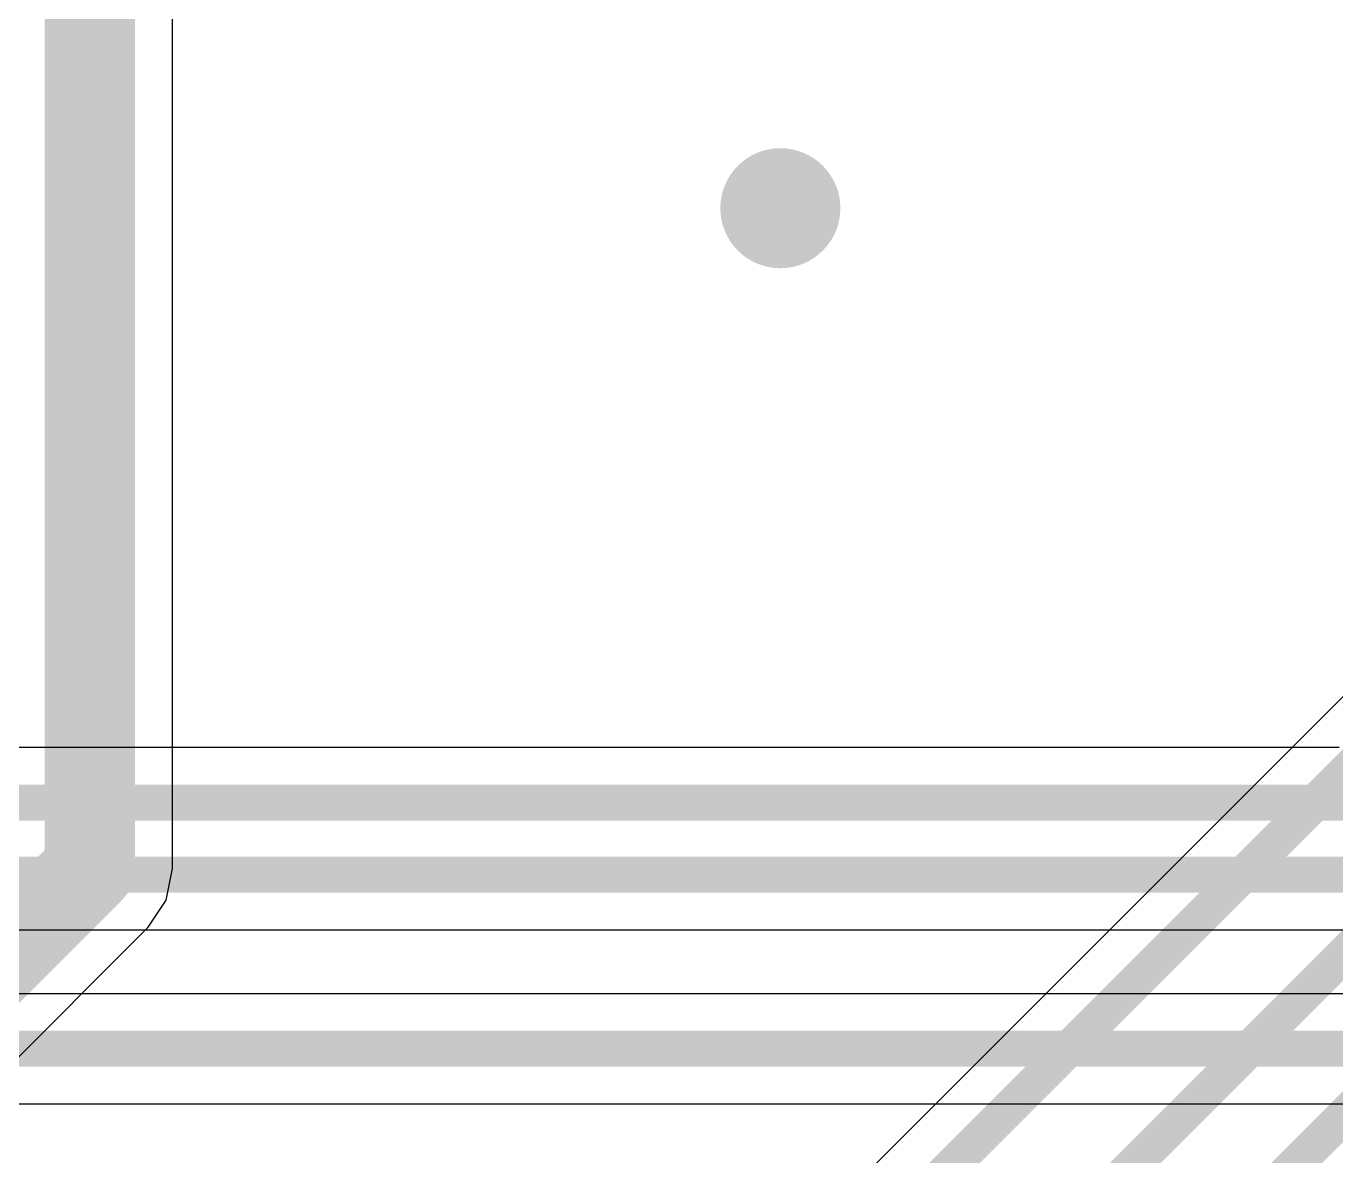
# Model space of a CAD drawing. Header units: millimetres. Extents: x -14 to 86, y -29 to 39.
# Drawn here: x 39.23 to 44.77, y 12.76 to 17.53 of the extents above; entities that cross this region are included whole.
import ezdxf

# ---------------------------------------------------------------- set-up
doc = ezdxf.new("R2010")
doc.units = ezdxf.units.MM
for name, color, linetype in [('BottomLayer', 5, 'Continuous'), ('MultiLayer', 9, 'Continuous'), ('TopLayer', 1, 'Continuous'), ('ViaHoleLayer', 16, 'Continuous')]:
    doc.layers.add(name, color=color, linetype=linetype)

msp = doc.modelspace()

# ---------------------------------------------------------------- linework, layer by layer
at = {"layer": 'BottomLayer'}
for p, q in [((39.8466, 13.97), (39.8466, 18.3845)), ((44.8303, 14.73), (41.5602, 11.4599)), ((39.82, 13.8362), (39.8466, 13.97)), ((39.7442, 13.7228), (39.82, 13.8362)), ((37.9865, 11.965), (39.7442, 13.7228))]:
    msp.add_line(p, q, dxfattribs=at)
for points, const_width in [([(39.497, 13.97), (39.497, 18.542)], 0.381), ([(42.1168, 10.922), (46.355, 15.1602)], 0.1524), ([(42.3167, 10.4394), (46.8376, 14.9603)], 0.1524), ([(41.6567, 11.2268), (45.1619, 14.732)], 0.1524), ([(37.592, 12.065), (39.497, 13.97)], 0.381)]:
    msp.add_lwpolyline(points, dxfattribs=dict(at, const_width=const_width))
for points, const_width in [([(42.291, 16.764, 1), (42.545, 16.764, 1)], 0.254), ([(39.4017, 13.97, 1), (39.5922, 13.97, 1)], 0.1905), ([(39.4017, 13.97, 1), (39.5922, 13.97, 1)], 0.1905)]:
    msp.add_lwpolyline(points, format="xyb", close=True, dxfattribs=dict(at, const_width=const_width))
at = {"layer": 'MultiLayer', "const_width": 0.254}
msp.add_lwpolyline([(42.291, 16.764, 1), (42.545, 16.764, 1)], format="xyb", close=True, dxfattribs=at)
at = {"layer": 'TopLayer'}
for p, q in [((44.7811, 14.4825), (37.9418, 14.4825)), ((37.719, 13.7115), (47.6343, 13.7115)), ((47.546, 13.4411), (36.703, 13.4411)), ((36.7995, 12.9749), (47.546, 12.9749))]:
    msp.add_line(p, q, dxfattribs=at)
at = {"layer": 'TopLayer', "const_width": 0.254}
msp.add_lwpolyline([(42.291, 16.764, 1), (42.545, 16.764, 1)], format="xyb", close=True, dxfattribs=at)
at = {"layer": 'TopLayer', "const_width": 0.1524}
for points in [[(37.8453, 14.2494), (55.8292, 14.2494)], [(37.719, 13.9446), (56.0324, 13.9446)], [(36.703, 13.208), (47.879, 13.208)]]:
    msp.add_lwpolyline(points, dxfattribs=at)
at = {"layer": 'ViaHoleLayer', "const_width": 0.127}
msp.add_lwpolyline([(42.3545, 16.764, 1), (42.4815, 16.764, 1)], format="xyb", close=True, dxfattribs=at)

doc.saveas('drawing.dxf')
